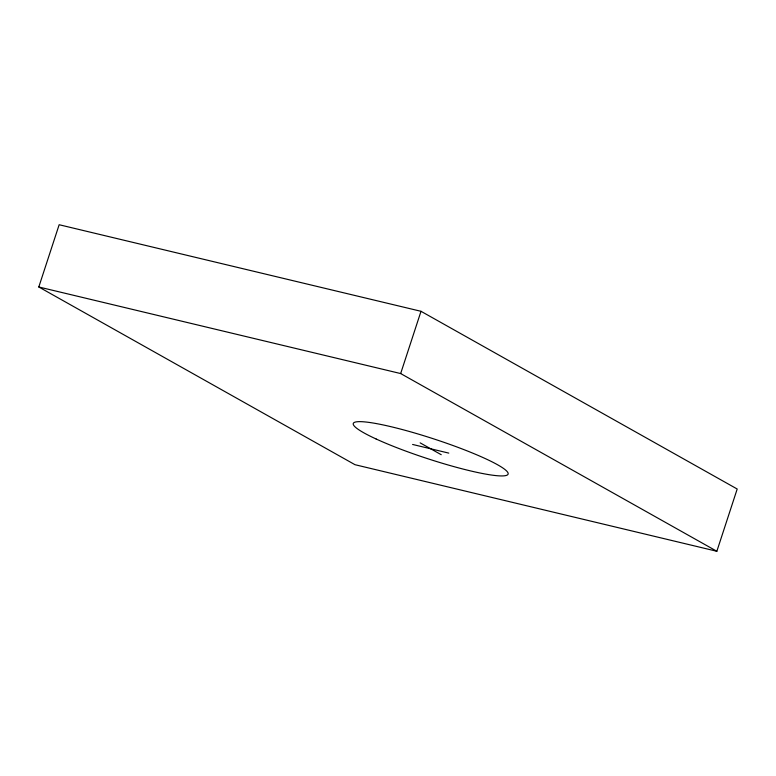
<?xml version="1.0" encoding="UTF-8"?>
<svg xmlns="http://www.w3.org/2000/svg" width="776" height="776" viewBox="0 0 776 776"><rect width="100%" height="100%" fill="white"/><g stroke="black" fill="none" stroke-linecap="round" stroke-linejoin="round"><path stroke-width="1.16" d="M38.8 286.984L59.151 224.73L421.009 311.302L737.2 489.016L716.849 551.27L354.991 464.698L38.8 286.984L400.659 373.557L716.849 551.27M400.659 373.557L421.009 311.302M412.599 444.454L448.79 453.116M420.155 442.863L441.234 454.707M376.127 438.993A81.441 10.35 18.1 0 0 505.603 475.61A81.441 10.35 18.1 0 0 410.349 431.757A81.441 10.35 18.1 0 0 376.127 438.993"/></g></svg>
